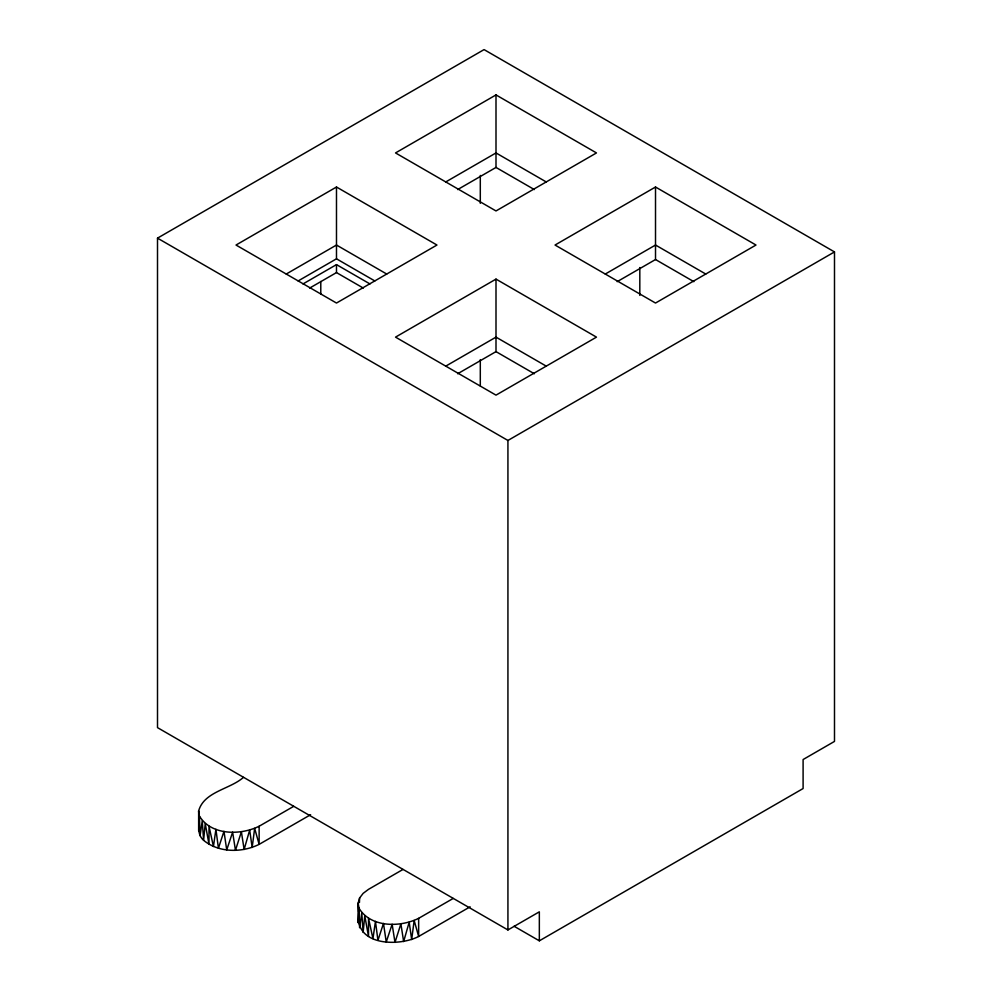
<?xml version="1.0" encoding="UTF-8"?>
<svg xmlns="http://www.w3.org/2000/svg" width="992" height="992" viewBox="0 0 992 992"><rect width="100%" height="100%" fill="white"/><g stroke="black" fill="none" stroke-linecap="round" stroke-linejoin="round"><path stroke-width="1.49" d="M359.439 902.571L359.6 898.02L363.122 893.383L368.478 889.365L402.975 869.451M310.608 814.717L259.135 844.366C241.949 852.884 218.86 852.934 203.608 840.323C194.878 832.61 201.153 820.682 198.648 810.923C204.017 791.492 230.094 789.31 243.462 777.356M358.534 920.254C361.1 946.269 400.867 945.847 418.649 936.46L470.121 906.812M359.6 898.02L358.162 903.018L358.162 922.783L358.906 908.064L358.162 903.018L358.608 911.846M539.338 940.825L539.338 911.822L507.929 929.95L157.505 727.632L157.505 238.142L484.071 49.6L834.495 251.918L834.495 741.408L803.098 759.537L803.098 788.541L539.338 940.825L514.092 926.255M336.486 187.017L236.009 245.036L336.486 303.044L436.964 245.036L336.486 187.017L336.486 258.813L298.146 280.947M496 94.922L395.523 152.929L496 210.949L596.477 152.929L496 94.922L496 167.437L457.659 189.571M286.242 274.04L336.486 245.036L386.731 274.04M445.755 181.945L496 152.942L546.245 181.945M302.994 283.948L336.486 264.616L369.979 283.948M309.69 288.052L336.486 272.589L363.283 288.052M496 279.112L395.523 337.131L496 395.138L596.477 337.131L496 279.112L496 351.627L457.659 373.761M655.514 187.017L555.036 245.036L655.514 303.044L755.991 245.036L655.514 187.017L655.514 259.532L617.173 281.666M445.755 366.135L496 337.131L546.245 366.135M605.269 274.04L655.514 245.036L705.758 274.04M157.505 238.142L507.929 440.46L834.495 251.918M259.135 826.237L259.135 844.366L254.659 828.382L252.166 847.453L249.674 830.106L244.131 849.474L241.378 831.755L235.464 850.305L232.624 832.176L226.722 849.871L223.969 831.346L218.426 848.222L215.921 829.312L213.429 846.498L209.002 826.2L209.002 844.328L205.232 823.633L203.608 840.323L202.256 820.756L200.086 835.686L199.392 815.97C211.048 835.624 240.622 835.425 259.135 826.237L293.682 806.347M418.649 918.332L418.649 936.46L414.172 920.477L411.68 939.548L409.188 922.2L403.645 941.569L400.892 923.85L394.99 942.4L392.138 924.271L386.235 941.966L383.482 923.44L377.94 940.317L375.447 921.407L372.955 938.593L368.516 918.294L368.516 936.423L364.758 915.728L363.122 932.418L361.77 912.851L359.6 927.78L358.906 908.064C370.574 927.718 400.148 927.52 418.649 918.332L453.195 898.442M496 167.437L534.341 189.571M655.514 259.532L693.854 281.666M336.486 258.813L374.827 280.947M496 351.627L534.341 373.761M198.871 815.337L198.648 810.923L198.648 830.688M639.815 267.53L639.815 295.405M507.929 440.46L507.929 929.95M480.302 175.435L480.302 203.31M480.302 359.625L480.302 385.95M336.486 264.616L336.486 272.589M320.788 281.468L320.788 293.855"/></g></svg>
